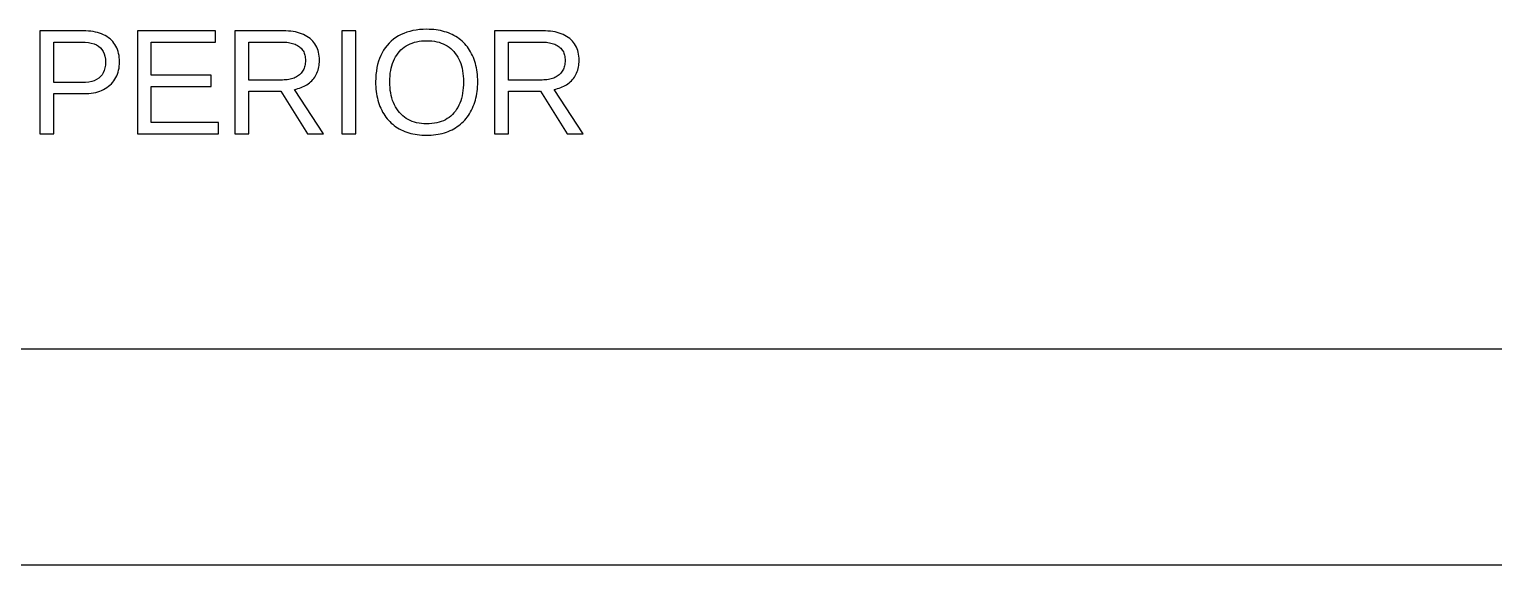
# Model space of a CAD drawing. Header units: metres. Extents: x -140 to 140, y -90 to 90.
# Drawn here: x -67.9 to 0.1, y -90 to -65.2 of the extents above; entities that cross this region are included whole.
import ezdxf

# ---------------------------------------------------------------- set-up
doc = ezdxf.new("R2010")
doc.units = ezdxf.units.M

msp = doc.modelspace()

# ---------------------------------------------------------------- linework, layer by layer
for p, q in [((-65.4081, -65.2226), (-67.4187, -65.2226)), ((-67.4187, -65.2226), (-67.4187, -70)), ((-65.2866, -65.2248), (-65.4081, -65.2226)), ((-65.1694, -65.2315), (-65.2866, -65.2248)), ((-65.0565, -65.2426), (-65.1694, -65.2315)), ((-64.9479, -65.2582), (-65.0565, -65.2426)), ((-64.8436, -65.2783), (-64.9479, -65.2582)), ((-59.2708, -65.2226), (-62.8953, -65.2226)), ((-62.8953, -65.2226), (-62.8953, -70)), ((-59.2708, -65.7516), (-59.2708, -65.2226)), ((-56.124, -65.2226), (-58.372, -65.2226)), ((-58.372, -65.2226), (-58.372, -70)), ((-56.0021, -65.2247), (-56.124, -65.2226)), ((-55.8844, -65.2312), (-56.0021, -65.2247)), ((-55.7712, -65.2418), (-55.8844, -65.2312)), ((-55.6622, -65.2568), (-55.7712, -65.2418)), ((-55.5577, -65.276), (-55.6622, -65.2568)), ((-55.4575, -65.2995), (-55.5577, -65.276)), ((-52.7557, -65.2226), (-53.4033, -65.2226)), ((-53.4033, -65.2226), (-53.4033, -70)), ((-52.7557, -70), (-52.7557, -65.2226)), ((-50.2456, -65.247), (-50.3857, -65.289)), ((-50.0996, -65.2126), (-50.2456, -65.247)), ((-49.9478, -65.1858), (-50.0996, -65.2126)), ((-49.7903, -65.1667), (-49.9478, -65.1858)), ((-49.6268, -65.1552), (-49.7903, -65.1667)), ((-49.4576, -65.1514), (-49.6268, -65.1552)), ((-49.3466, -65.1531), (-49.4576, -65.1514)), ((-49.2379, -65.1583), (-49.3466, -65.1531)), ((-49.1315, -65.1668), (-49.2379, -65.1583)), ((-49.0273, -65.1788), (-49.1315, -65.1668)), ((-48.9254, -65.1943), (-49.0273, -65.1788)), ((-48.8259, -65.2132), (-48.9254, -65.1943)), ((-48.7286, -65.2355), (-48.8259, -65.2132)), ((-48.6336, -65.2612), (-48.7286, -65.2355)), ((-48.5409, -65.2904), (-48.6336, -65.2612)), ((-44.0673, -65.2226), (-46.3153, -65.2226)), ((-46.3153, -65.2226), (-46.3153, -70)), ((-43.9454, -65.2247), (-44.0673, -65.2226)), ((-43.8277, -65.2312), (-43.9454, -65.2247)), ((-43.7145, -65.2418), (-43.8277, -65.2312)), ((-43.6056, -65.2568), (-43.7145, -65.2418)), ((-43.501, -65.276), (-43.6056, -65.2568)), ((-43.4008, -65.2995), (-43.501, -65.276)), ((-66.7711, -67.6266), (-66.7711, -65.7414)), ((-66.7711, -65.7414), (-65.486, -65.7414)), ((-65.486, -65.7414), (-65.3215, -65.7468)), ((-65.3215, -65.7468), (-65.1702, -65.7633)), ((-65.1702, -65.7633), (-65.032, -65.7906)), ((-65.032, -65.7906), (-64.9069, -65.829)), ((-64.9069, -65.829), (-64.7951, -65.8783)), ((-64.7436, -65.3028), (-64.8436, -65.2783)), ((-64.7951, -65.8783), (-64.6964, -65.9385)), ((-64.6479, -65.3317), (-64.7436, -65.3028)), ((-64.6964, -65.9385), (-64.6108, -66.0097)), ((-64.5564, -65.3651), (-64.6479, -65.3317)), ((-64.4693, -65.403), (-64.5564, -65.3651)), ((-64.3865, -65.4453), (-64.4693, -65.403)), ((-64.3079, -65.4921), (-64.3865, -65.4453)), ((-64.2337, -65.5433), (-64.3079, -65.4921)), ((-64.1637, -65.599), (-64.2337, -65.5433)), ((-64.0985, -65.6587), (-64.1637, -65.599)), ((-64.0385, -65.7221), (-64.0985, -65.6587)), ((-63.9837, -65.7891), (-64.0385, -65.7221)), ((-63.9342, -65.8598), (-63.9837, -65.7891)), ((-63.8898, -65.9342), (-63.9342, -65.8598)), ((-63.8507, -66.0121), (-63.8898, -65.9342)), ((-62.2477, -67.2841), (-62.2477, -65.7516)), ((-62.2477, -65.7516), (-59.2708, -65.7516)), ((-57.7244, -67.5045), (-57.7244, -65.7414)), ((-57.7244, -65.7414), (-56.1884, -65.7414)), ((-56.1884, -65.7414), (-56.108, -65.7426)), ((-56.108, -65.7426), (-56.0305, -65.7465)), ((-56.0305, -65.7465), (-55.956, -65.753)), ((-55.956, -65.753), (-55.8845, -65.7621)), ((-55.8845, -65.7621), (-55.8158, -65.7737)), ((-55.8158, -65.7737), (-55.7502, -65.7879)), ((-55.7502, -65.7879), (-55.6874, -65.8048)), ((-55.6874, -65.8048), (-55.6277, -65.8242)), ((-55.6277, -65.8242), (-55.5708, -65.8462)), ((-55.5708, -65.8462), (-55.517, -65.8708)), ((-55.517, -65.8708), (-55.466, -65.8979)), ((-55.466, -65.8979), (-55.4181, -65.9277)), ((-55.3616, -65.3273), (-55.4575, -65.2995)), ((-55.4181, -65.9277), (-55.373, -65.9601)), ((-55.2701, -65.3594), (-55.3616, -65.3273)), ((-55.183, -65.3957), (-55.2701, -65.3594)), ((-55.1002, -65.4363), (-55.183, -65.3957)), ((-55.0218, -65.4811), (-55.1002, -65.4363)), ((-54.9477, -65.5303), (-55.0218, -65.4811)), ((-54.878, -65.5837), (-54.9477, -65.5303)), ((-54.813, -65.6409), (-54.878, -65.5837)), ((-54.7533, -65.7015), (-54.813, -65.6409)), ((-54.6987, -65.7654), (-54.7533, -65.7015)), ((-54.6493, -65.8327), (-54.6987, -65.7654)), ((-54.6052, -65.9034), (-54.6493, -65.8327)), ((-54.5662, -65.9773), (-54.6052, -65.9034)), ((-51.2966, -65.8997), (-51.3819, -66.0079)), ((-51.2038, -65.7974), (-51.2966, -65.8997)), ((-51.1044, -65.7018), (-51.2038, -65.7974)), ((-50.9992, -65.6139), (-51.1044, -65.7018)), ((-50.8881, -65.5336), (-50.9992, -65.6139)), ((-50.7712, -65.461), (-50.8881, -65.5336)), ((-50.6486, -65.396), (-50.7712, -65.461)), ((-50.5201, -65.3387), (-50.6486, -65.396)), ((-50.3857, -65.289), (-50.5201, -65.3387)), ((-50.4993, -65.9773), (-50.415, -65.9209)), ((-50.415, -65.9209), (-50.3263, -65.8704)), ((-50.3263, -65.8704), (-50.2331, -65.8259)), ((-50.2331, -65.8259), (-50.1356, -65.7872)), ((-50.1356, -65.7872), (-50.0336, -65.7546)), ((-50.0336, -65.7546), (-49.9272, -65.7279)), ((-49.9272, -65.7279), (-49.8165, -65.7071)), ((-49.8165, -65.7071), (-49.7012, -65.6922)), ((-49.7012, -65.6922), (-49.5816, -65.6833)), ((-49.5816, -65.6833), (-49.4576, -65.6804)), ((-49.4576, -65.6804), (-49.3346, -65.6834)), ((-49.3346, -65.6834), (-49.2159, -65.6924)), ((-49.2159, -65.6924), (-49.1016, -65.7074)), ((-49.1016, -65.7074), (-48.9917, -65.7285)), ((-48.9917, -65.7285), (-48.8861, -65.7556)), ((-48.8861, -65.7556), (-48.7848, -65.7887)), ((-48.7848, -65.7887), (-48.6879, -65.8278)), ((-48.6879, -65.8278), (-48.5954, -65.873)), ((-48.5954, -65.873), (-48.5072, -65.9241)), ((-48.4505, -65.323), (-48.5409, -65.2904)), ((-48.5072, -65.9241), (-48.4234, -65.9813)), ((-48.3624, -65.359), (-48.4505, -65.323)), ((-48.2765, -65.3984), (-48.3624, -65.359)), ((-48.1929, -65.4413), (-48.2765, -65.3984)), ((-48.112, -65.4875), (-48.1929, -65.4413)), ((-48.0341, -65.5367), (-48.112, -65.4875)), ((-47.9591, -65.5891), (-48.0341, -65.5367)), ((-47.8872, -65.6446), (-47.9591, -65.5891)), ((-47.8182, -65.7032), (-47.8872, -65.6446)), ((-47.7522, -65.7649), (-47.8182, -65.7032)), ((-47.6892, -65.8297), (-47.7522, -65.7649)), ((-47.6292, -65.8976), (-47.6892, -65.8297)), ((-47.5722, -65.9687), (-47.6292, -65.8976)), ((-45.6677, -67.5045), (-45.6677, -65.7414)), ((-45.6677, -65.7414), (-44.1317, -65.7414)), ((-44.1317, -65.7414), (-44.0513, -65.7426)), ((-44.0513, -65.7426), (-43.9739, -65.7465)), ((-43.9739, -65.7465), (-43.8993, -65.753)), ((-43.8993, -65.753), (-43.8278, -65.7621)), ((-43.8278, -65.7621), (-43.7591, -65.7737)), ((-43.7591, -65.7737), (-43.6935, -65.7879)), ((-43.6935, -65.7879), (-43.6308, -65.8048)), ((-43.6308, -65.8048), (-43.571, -65.8242)), ((-43.571, -65.8242), (-43.5141, -65.8462)), ((-43.5141, -65.8462), (-43.4603, -65.8708)), ((-43.4603, -65.8708), (-43.4093, -65.8979)), ((-43.4093, -65.8979), (-43.3614, -65.9277)), ((-43.3049, -65.3273), (-43.4008, -65.2995)), ((-43.3614, -65.9277), (-43.3163, -65.9601)), ((-43.2135, -65.3594), (-43.3049, -65.3273)), ((-43.1263, -65.3957), (-43.2135, -65.3594)), ((-43.0435, -65.4363), (-43.1263, -65.3957)), ((-42.9651, -65.4811), (-43.0435, -65.4363)), ((-42.891, -65.5303), (-42.9651, -65.4811)), ((-42.8213, -65.5837), (-42.891, -65.5303)), ((-42.7563, -65.6409), (-42.8213, -65.5837)), ((-42.6966, -65.7015), (-42.7563, -65.6409)), ((-42.642, -65.7654), (-42.6966, -65.7015)), ((-42.5927, -65.8327), (-42.642, -65.7654)), ((-42.5485, -65.9034), (-42.5927, -65.8327)), ((-42.5095, -65.9773), (-42.5485, -65.9034)), ((-64.6108, -66.0097), (-64.5384, -66.0919)), ((-64.5384, -66.0919), (-64.4792, -66.185)), ((-64.4792, -66.185), (-64.4331, -66.2891)), ((-64.4331, -66.2891), (-64.4002, -66.4041)), ((-64.4002, -66.4041), (-64.3805, -66.5301)), ((-64.3805, -66.5301), (-64.3739, -66.667)), ((-63.8168, -66.0938), (-63.8507, -66.0121)), ((-63.7881, -66.1791), (-63.8168, -66.0938)), ((-63.7646, -66.268), (-63.7881, -66.1791)), ((-63.7464, -66.3606), (-63.7646, -66.268)), ((-63.7334, -66.4568), (-63.7464, -66.3606)), ((-63.7255, -66.5567), (-63.7334, -66.4568)), ((-63.7229, -66.6603), (-63.7255, -66.5567)), ((-55.373, -65.9601), (-55.3311, -65.9949)), ((-55.3311, -65.9949), (-55.2926, -66.032)), ((-55.2926, -66.032), (-55.2574, -66.0716)), ((-55.2574, -66.0716), (-55.2256, -66.1134)), ((-55.2256, -66.1134), (-55.1971, -66.1576)), ((-55.1971, -66.1576), (-55.172, -66.2042)), ((-55.172, -66.2042), (-55.1502, -66.2531)), ((-55.1502, -66.2531), (-55.1318, -66.3043)), ((-55.1318, -66.3043), (-55.1167, -66.3579)), ((-55.1167, -66.3579), (-55.105, -66.4139)), ((-55.105, -66.4139), (-55.0966, -66.4722)), ((-55.0966, -66.4722), (-55.0916, -66.5328)), ((-55.0916, -66.5328), (-55.0899, -66.5958)), ((-55.0899, -66.5958), (-55.0915, -66.6609)), ((-54.5324, -66.0547), (-54.5662, -65.9773)), ((-54.5038, -66.1354), (-54.5324, -66.0547)), ((-54.4805, -66.2194), (-54.5038, -66.1354)), ((-54.4623, -66.3068), (-54.4805, -66.2194)), ((-54.4493, -66.3975), (-54.4623, -66.3068)), ((-54.4415, -66.4916), (-54.4493, -66.3975)), ((-54.4389, -66.5891), (-54.4415, -66.4916)), ((-54.4407, -66.67), (-54.4389, -66.5891)), ((-51.6492, -66.5001), (-51.6974, -66.6379)), ((-51.5935, -66.3682), (-51.6492, -66.5001)), ((-51.5304, -66.2422), (-51.5935, -66.3682)), ((-51.4599, -66.1221), (-51.5304, -66.2422)), ((-51.3819, -66.0079), (-51.4599, -66.1221)), ((-51.0435, -66.7313), (-51.0038, -66.6279)), ((-51.0038, -66.6279), (-50.9588, -66.5292)), ((-50.9588, -66.5292), (-50.9085, -66.4352)), ((-50.9085, -66.4352), (-50.8529, -66.3461)), ((-50.8529, -66.3461), (-50.7919, -66.2617)), ((-50.7919, -66.2617), (-50.7257, -66.1822)), ((-50.7257, -66.1822), (-50.6547, -66.1079)), ((-50.6547, -66.1079), (-50.5792, -66.0396)), ((-50.5792, -66.0396), (-50.4993, -65.9773)), ((-48.4234, -65.9813), (-48.3439, -66.0445)), ((-48.3439, -66.0445), (-48.2688, -66.1137)), ((-48.2688, -66.1137), (-48.198, -66.189)), ((-48.198, -66.189), (-48.132, -66.2695)), ((-48.132, -66.2695), (-48.0714, -66.3545)), ((-48.0714, -66.3545), (-48.016, -66.4441)), ((-48.016, -66.4441), (-47.9658, -66.5382)), ((-47.9658, -66.5382), (-47.921, -66.6369)), ((-47.921, -66.6369), (-47.8814, -66.74)), ((-47.5182, -66.0428), (-47.5722, -65.9687)), ((-47.4672, -66.1201), (-47.5182, -66.0428)), ((-47.4191, -66.2004), (-47.4672, -66.1201)), ((-47.3741, -66.2839), (-47.4191, -66.2004)), ((-47.3322, -66.3701), (-47.3741, -66.2839)), ((-47.2937, -66.4587), (-47.3322, -66.3701)), ((-47.2585, -66.5496), (-47.2937, -66.4587)), ((-47.2267, -66.6429), (-47.2585, -66.5496)), ((-43.3163, -65.9601), (-43.2745, -65.9949)), ((-43.2745, -65.9949), (-43.2359, -66.032)), ((-43.2359, -66.032), (-43.2007, -66.0716)), ((-43.2007, -66.0716), (-43.1689, -66.1134)), ((-43.1689, -66.1134), (-43.1404, -66.1576)), ((-43.1404, -66.1576), (-43.1153, -66.2042)), ((-43.1153, -66.2042), (-43.0935, -66.2531)), ((-43.0935, -66.2531), (-43.0751, -66.3043)), ((-43.0751, -66.3043), (-43.06, -66.3579)), ((-43.06, -66.3579), (-43.0483, -66.4139)), ((-43.0483, -66.4139), (-43.0399, -66.4722)), ((-43.0399, -66.4722), (-43.0349, -66.5328)), ((-43.0349, -66.5328), (-43.0332, -66.5958)), ((-43.0332, -66.5958), (-43.0349, -66.6609)), ((-42.4757, -66.0547), (-42.5095, -65.9773)), ((-42.4471, -66.1354), (-42.4757, -66.0547)), ((-42.4238, -66.2194), (-42.4471, -66.1354)), ((-42.4056, -66.3068), (-42.4238, -66.2194)), ((-42.3926, -66.3975), (-42.4056, -66.3068)), ((-42.3848, -66.4916), (-42.3926, -66.3975)), ((-42.3822, -66.5891), (-42.3848, -66.4916)), ((-42.384, -66.67), (-42.3822, -66.5891)), ((-64.5344, -67.2632), (-64.605, -67.3483)), ((-64.4766, -67.1667), (-64.5344, -67.2632)), ((-64.4317, -67.0588), (-64.4766, -67.1667)), ((-64.3996, -66.9395), (-64.4317, -67.0588)), ((-64.3803, -66.809), (-64.3996, -66.9395)), ((-64.3739, -66.667), (-64.3803, -66.809)), ((-63.8905, -67.3896), (-63.8512, -67.3099)), ((-63.8512, -67.3099), (-63.8172, -67.227)), ((-63.8172, -67.227), (-63.7884, -67.1407)), ((-63.7884, -67.1407), (-63.7648, -67.0512)), ((-63.7648, -67.0512), (-63.7465, -66.9584)), ((-63.7465, -66.9584), (-63.7334, -66.8623)), ((-63.7334, -66.8623), (-63.7255, -66.7629)), ((-63.7255, -66.7629), (-63.7229, -66.6603)), ((-59.4742, -67.2841), (-62.2477, -67.2841)), ((-59.4742, -67.8063), (-59.4742, -67.2841)), ((-55.414, -67.3008), (-55.4612, -67.3334)), ((-55.3696, -67.2655), (-55.414, -67.3008)), ((-55.3282, -67.2276), (-55.3696, -67.2655)), ((-55.2902, -67.1874), (-55.3282, -67.2276)), ((-55.2554, -67.1449), (-55.2902, -67.1874)), ((-55.224, -67.1002), (-55.2554, -67.1449)), ((-55.1958, -67.0532), (-55.224, -67.1002)), ((-55.171, -67.004), (-55.1958, -67.0532)), ((-55.1495, -66.9525), (-55.171, -67.004)), ((-55.1313, -66.8987), (-55.1495, -66.9525)), ((-55.1164, -66.8427), (-55.1313, -66.8987)), ((-55.1048, -66.7843), (-55.1164, -66.8427)), ((-55.0965, -66.7238), (-55.1048, -66.7843)), ((-55.0915, -66.6609), (-55.0965, -66.7238)), ((-54.661, -67.3685), (-54.6225, -67.3077)), ((-54.6225, -67.3077), (-54.5876, -67.2448)), ((-54.5876, -67.2448), (-54.5564, -67.18)), ((-54.5564, -67.18), (-54.5288, -67.1132)), ((-54.5288, -67.1132), (-54.505, -67.0443)), ((-54.505, -67.0443), (-54.4848, -66.9734)), ((-54.4848, -66.9734), (-54.4683, -66.9006)), ((-54.4683, -66.9006), (-54.4554, -66.8257)), ((-54.4554, -66.8257), (-54.4462, -66.7488)), ((-54.4462, -66.7488), (-54.4407, -66.67)), ((-51.8162, -67.2485), (-51.8273, -67.4159)), ((-51.7976, -67.087), (-51.8162, -67.2485)), ((-51.7717, -66.9314), (-51.7976, -67.087)), ((-51.7383, -66.7817), (-51.7717, -66.9314)), ((-51.6974, -66.6379), (-51.7383, -66.7817)), ((-51.1627, -67.3203), (-51.1495, -67.1929)), ((-51.1495, -67.1929), (-51.1309, -67.0704)), ((-51.1309, -67.0704), (-51.1071, -66.9526)), ((-51.1071, -66.9526), (-51.078, -66.8396)), ((-51.078, -66.8396), (-51.0435, -66.7313)), ((-47.8814, -66.74), (-47.8471, -66.8478)), ((-47.8471, -66.8478), (-47.8181, -66.96)), ((-47.8181, -66.96), (-47.7944, -67.0768)), ((-47.7944, -67.0768), (-47.7759, -67.1981)), ((-47.7759, -67.1981), (-47.7627, -67.324)), ((-47.1982, -66.7386), (-47.2267, -66.6429)), ((-47.173, -66.8367), (-47.1982, -66.7386)), ((-47.1513, -66.9371), (-47.173, -66.8367)), ((-47.1328, -67.0399), (-47.1513, -66.9371)), ((-47.1178, -67.145), (-47.1328, -67.0399)), ((-47.106, -67.2525), (-47.1178, -67.145)), ((-47.0976, -67.3624), (-47.106, -67.2525)), ((-43.3573, -67.3008), (-43.4045, -67.3334)), ((-43.3129, -67.2655), (-43.3573, -67.3008)), ((-43.2716, -67.2276), (-43.3129, -67.2655)), ((-43.2335, -67.1874), (-43.2716, -67.2276)), ((-43.1987, -67.1449), (-43.2335, -67.1874)), ((-43.1673, -67.1002), (-43.1987, -67.1449)), ((-43.1391, -67.0532), (-43.1673, -67.1002)), ((-43.1143, -67.004), (-43.1391, -67.0532)), ((-43.0928, -66.9525), (-43.1143, -67.004)), ((-43.0746, -66.8987), (-43.0928, -66.9525)), ((-43.0597, -66.8427), (-43.0746, -66.8987)), ((-43.0481, -66.7843), (-43.0597, -66.8427)), ((-43.0398, -66.7238), (-43.0481, -66.7843)), ((-43.0349, -66.6609), (-43.0398, -66.7238)), ((-42.6043, -67.3685), (-42.5658, -67.3077)), ((-42.5658, -67.3077), (-42.5309, -67.2448)), ((-42.5309, -67.2448), (-42.4997, -67.18)), ((-42.4997, -67.18), (-42.4722, -67.1132)), ((-42.4722, -67.1132), (-42.4483, -67.0443)), ((-42.4483, -67.0443), (-42.4281, -66.9734)), ((-42.4281, -66.9734), (-42.4116, -66.9006)), ((-42.4116, -66.9006), (-42.3987, -66.8257)), ((-42.3987, -66.8257), (-42.3895, -66.7488)), ((-42.3895, -66.7488), (-42.384, -66.67)), ((-65.4589, -67.6266), (-66.7711, -67.6266)), ((-65.2984, -67.6209), (-65.4589, -67.6266)), ((-65.1507, -67.6039), (-65.2984, -67.6209)), ((-65.0159, -67.5755), (-65.1507, -67.6039)), ((-64.8939, -67.5357), (-65.0159, -67.5755)), ((-64.7848, -67.4846), (-64.8939, -67.5357)), ((-64.6885, -67.4221), (-64.7848, -67.4846)), ((-64.605, -67.3483), (-64.6885, -67.4221)), ((-64.6414, -68.0226), (-64.5527, -67.987)), ((-64.5527, -67.987), (-64.4677, -67.9468)), ((-64.4677, -67.9468), (-64.3865, -67.9018)), ((-64.3865, -67.9018), (-64.3091, -67.8521)), ((-64.3091, -67.8521), (-64.2354, -67.7976)), ((-64.2354, -67.7976), (-64.1654, -67.7385)), ((-64.1654, -67.7385), (-64.1, -67.6753)), ((-64.1, -67.6753), (-64.0397, -67.6088)), ((-64.0397, -67.6088), (-63.9847, -67.539)), ((-63.9847, -67.539), (-63.935, -67.4659)), ((-63.935, -67.4659), (-63.8905, -67.3896)), ((-62.2477, -69.4711), (-62.2477, -67.8063)), ((-62.2477, -67.8063), (-59.4742, -67.8063)), ((-56.1613, -67.5045), (-57.7244, -67.5045)), ((-56.0839, -67.5031), (-56.1613, -67.5045)), ((-56.0093, -67.4989), (-56.0839, -67.5031)), ((-55.9374, -67.4918), (-56.0093, -67.4989)), ((-55.8683, -67.4819), (-55.9374, -67.4918)), ((-55.8018, -67.4691), (-55.8683, -67.4819)), ((-55.7382, -67.4536), (-55.8018, -67.4691)), ((-55.6773, -67.4352), (-55.7382, -67.4536)), ((-55.6192, -67.414), (-55.6773, -67.4352)), ((-55.5638, -67.3899), (-55.6192, -67.414)), ((-55.6052, -67.9419), (-55.5226, -67.9257)), ((-54.249, -70), (-55.6052, -67.9419)), ((-55.5111, -67.3631), (-55.5638, -67.3899)), ((-55.5226, -67.9257), (-55.4429, -67.9064)), ((-55.4612, -67.3334), (-55.5111, -67.3631)), ((-55.4429, -67.9064), (-55.3658, -67.8838)), ((-55.3658, -67.8838), (-55.2916, -67.8581)), ((-55.2916, -67.8581), (-55.2202, -67.8292)), ((-55.2202, -67.8292), (-55.1516, -67.7972)), ((-55.1516, -67.7972), (-55.0857, -67.762)), ((-55.0857, -67.762), (-55.0226, -67.7236)), ((-55.0226, -67.7236), (-54.9624, -67.6821)), ((-54.9624, -67.6821), (-54.9049, -67.6373)), ((-54.9049, -67.6373), (-54.8502, -67.5894)), ((-54.8502, -67.5894), (-54.7983, -67.5384)), ((-54.7983, -67.5384), (-54.7491, -67.4842)), ((-54.7491, -67.4842), (-54.7032, -67.4273)), ((-54.7032, -67.4273), (-54.661, -67.3685)), ((-51.8273, -67.4159), (-51.831, -67.5893)), ((-51.831, -67.5893), (-51.8294, -67.7039)), ((-51.8294, -67.7039), (-51.8244, -67.8164)), ((-51.8244, -67.8164), (-51.8161, -67.9267)), ((-51.8161, -67.9267), (-51.8044, -68.0347)), ((-51.1733, -67.5893), (-51.1706, -67.4524)), ((-51.1706, -67.7253), (-51.1733, -67.5893)), ((-51.1706, -67.4524), (-51.1627, -67.3203)), ((-51.1626, -67.8569), (-51.1706, -67.7253)), ((-51.1492, -67.9842), (-51.1626, -67.8569)), ((-51.1304, -68.1071), (-51.1492, -67.9842)), ((-47.7757, -67.9971), (-47.794, -68.1231)), ((-47.7626, -67.8662), (-47.7757, -67.9971)), ((-47.7627, -67.324), (-47.7548, -67.4543)), ((-47.7548, -67.7302), (-47.7626, -67.8662)), ((-47.7548, -67.4543), (-47.7522, -67.5893)), ((-47.7522, -67.5893), (-47.7548, -67.7302)), ((-47.1181, -68.0327), (-47.1062, -67.9252)), ((-47.1062, -67.9252), (-47.0977, -67.8154)), ((-47.0977, -67.8154), (-47.0926, -67.7034)), ((-47.0926, -67.4746), (-47.0976, -67.3624)), ((-47.0909, -67.5893), (-47.0926, -67.4746)), ((-47.0926, -67.7034), (-47.0909, -67.5893)), ((-44.1046, -67.5045), (-45.6677, -67.5045)), ((-44.0273, -67.5031), (-44.1046, -67.5045)), ((-43.9526, -67.4989), (-44.0273, -67.5031)), ((-43.8807, -67.4918), (-43.9526, -67.4989)), ((-43.8116, -67.4819), (-43.8807, -67.4918)), ((-43.7452, -67.4691), (-43.8116, -67.4819)), ((-43.6815, -67.4536), (-43.7452, -67.4691)), ((-43.6206, -67.4352), (-43.6815, -67.4536)), ((-43.5625, -67.414), (-43.6206, -67.4352)), ((-43.5071, -67.3899), (-43.5625, -67.414)), ((-43.5485, -67.9419), (-43.466, -67.9257)), ((-42.1923, -70), (-43.5485, -67.9419)), ((-43.4544, -67.3631), (-43.5071, -67.3899)), ((-43.466, -67.9257), (-43.3862, -67.9064)), ((-43.4045, -67.3334), (-43.4544, -67.3631)), ((-43.3862, -67.9064), (-43.3092, -67.8838)), ((-43.3092, -67.8838), (-43.2349, -67.8581)), ((-43.2349, -67.8581), (-43.1635, -67.8292)), ((-43.1635, -67.8292), (-43.0949, -67.7972)), ((-43.0949, -67.7972), (-43.029, -67.762)), ((-43.029, -67.762), (-42.966, -67.7236)), ((-42.966, -67.7236), (-42.9057, -67.6821)), ((-42.9057, -67.6821), (-42.8482, -67.6373)), ((-42.8482, -67.6373), (-42.7935, -67.5894)), ((-42.7935, -67.5894), (-42.7416, -67.5384)), ((-42.7416, -67.5384), (-42.6924, -67.4842)), ((-42.6924, -67.4842), (-42.6465, -67.4273)), ((-42.6465, -67.4273), (-42.6043, -67.3685)), ((-66.7711, -68.1386), (-65.3674, -68.1386)), ((-66.7711, -70), (-66.7711, -68.1386)), ((-65.3674, -68.1386), (-65.2524, -68.1362)), ((-65.2524, -68.1362), (-65.1412, -68.1291)), ((-65.1412, -68.1291), (-65.0337, -68.1172)), ((-65.0337, -68.1172), (-64.93, -68.1007)), ((-64.93, -68.1007), (-64.83, -68.0794)), ((-64.83, -68.0794), (-64.7338, -68.0533)), ((-64.7338, -68.0533), (-64.6414, -68.0226)), ((-57.7244, -68.0165), (-56.2359, -68.0165)), ((-57.7244, -70), (-57.7244, -68.0165)), ((-56.2359, -68.0165), (-54.9949, -70)), ((-51.8044, -68.0347), (-51.7894, -68.1405)), ((-51.7894, -68.1405), (-51.7711, -68.244)), ((-51.7711, -68.244), (-51.7495, -68.3454)), ((-51.7495, -68.3454), (-51.7245, -68.4444)), ((-51.7245, -68.4444), (-51.6962, -68.5413)), ((-51.6962, -68.5413), (-51.6645, -68.636)), ((-51.6645, -68.636), (-51.6296, -68.7284)), ((-51.1063, -68.2255), (-51.1304, -68.1071)), ((-51.0769, -68.3396), (-51.1063, -68.2255)), ((-51.0421, -68.4493), (-51.0769, -68.3396)), ((-51.0019, -68.5546), (-51.0421, -68.4493)), ((-50.9563, -68.6554), (-51.0019, -68.5546)), ((-50.9055, -68.7519), (-50.9563, -68.6554)), ((-47.9197, -68.577), (-47.9642, -68.678)), ((-47.8804, -68.471), (-47.9197, -68.577)), ((-47.8464, -68.3601), (-47.8804, -68.471)), ((-47.8176, -68.2441), (-47.8464, -68.3601)), ((-47.794, -68.1231), (-47.8176, -68.2441)), ((-47.2961, -68.7239), (-47.2605, -68.6317)), ((-47.2605, -68.6317), (-47.2283, -68.5374)), ((-47.2283, -68.5374), (-47.1995, -68.4409)), ((-47.1995, -68.4409), (-47.174, -68.3422)), ((-47.174, -68.3422), (-47.152, -68.2412)), ((-47.152, -68.2412), (-47.1333, -68.1381)), ((-47.1333, -68.1381), (-47.1181, -68.0327)), ((-45.6677, -68.0165), (-44.1792, -68.0165)), ((-45.6677, -70), (-45.6677, -68.0165)), ((-44.1792, -68.0165), (-42.9382, -70)), ((-51.6296, -68.7284), (-51.5913, -68.8186)), ((-51.5913, -68.8186), (-51.5496, -68.9066)), ((-51.5496, -68.9066), (-51.5049, -68.9918)), ((-51.5049, -68.9918), (-51.4571, -69.0739)), ((-51.4571, -69.0739), (-51.4063, -69.1529)), ((-51.4063, -69.1529), (-51.3525, -69.2287)), ((-51.3525, -69.2287), (-51.2958, -69.3014)), ((-51.2958, -69.3014), (-51.2361, -69.371)), ((-50.8492, -68.844), (-50.9055, -68.7519)), ((-50.7876, -68.9317), (-50.8492, -68.844)), ((-50.7206, -69.0151), (-50.7876, -68.9317)), ((-50.6489, -69.093), (-50.7206, -69.0151)), ((-50.5731, -69.1648), (-50.6489, -69.093)), ((-50.493, -69.2303), (-50.5731, -69.1648)), ((-50.4089, -69.2896), (-50.493, -69.2303)), ((-50.3205, -69.3426), (-50.4089, -69.2896)), ((-50.2281, -69.3894), (-50.3205, -69.3426)), ((-48.5919, -69.349), (-48.685, -69.3943)), ((-48.5034, -69.2977), (-48.5919, -69.349)), ((-48.4193, -69.2403), (-48.5034, -69.2977)), ((-48.3399, -69.1769), (-48.4193, -69.2403)), ((-48.265, -69.1075), (-48.3399, -69.1769)), ((-48.1946, -69.032), (-48.265, -69.1075)), ((-48.1292, -68.951), (-48.1946, -69.032)), ((-48.069, -68.865), (-48.1292, -68.951)), ((-48.014, -68.774), (-48.069, -68.865)), ((-47.9642, -68.678), (-48.014, -68.774)), ((-47.695, -69.3654), (-47.6347, -69.2958)), ((-47.6347, -69.2958), (-47.5774, -69.2231)), ((-47.5774, -69.2231), (-47.523, -69.1473)), ((-47.523, -69.1473), (-47.4715, -69.0685)), ((-47.4715, -69.0685), (-47.423, -68.9865)), ((-47.423, -68.9865), (-47.3775, -68.9015)), ((-47.3775, -68.9015), (-47.3351, -68.8138)), ((-47.3351, -68.8138), (-47.2961, -68.7239)), ((-67.4187, -70), (-66.7711, -70)), ((-62.8953, -70), (-59.1318, -70)), ((-59.1318, -69.4711), (-62.2477, -69.4711)), ((-59.1318, -70), (-59.1318, -69.4711)), ((-58.372, -70), (-57.7244, -70)), ((-54.9949, -70), (-54.249, -70)), ((-53.4033, -70), (-52.7557, -70)), ((-51.2361, -69.371), (-51.1733, -69.4373)), ((-51.1733, -69.4373), (-51.1076, -69.5005)), ((-51.1076, -69.5005), (-51.0389, -69.5606)), ((-51.0389, -69.5606), (-50.9672, -69.6176)), ((-50.9672, -69.6176), (-50.8925, -69.6713)), ((-50.8925, -69.6713), (-50.8148, -69.722)), ((-50.8148, -69.722), (-50.7342, -69.7695)), ((-50.7342, -69.7695), (-50.6508, -69.8136)), ((-50.6508, -69.8136), (-50.5651, -69.8542)), ((-50.5651, -69.8542), (-50.477, -69.8913)), ((-50.477, -69.8913), (-50.3865, -69.9248)), ((-50.3865, -69.9248), (-50.2935, -69.9548)), ((-50.2935, -69.9548), (-50.1983, -69.9813)), ((-50.1314, -69.43), (-50.2281, -69.3894)), ((-50.1983, -69.9813), (-50.1006, -70.0042)), ((-50.0306, -69.4643), (-50.1314, -69.43)), ((-50.1006, -70.0042), (-50.0005, -70.0237)), ((-49.9257, -69.4923), (-50.0306, -69.4643)), ((-50.0005, -70.0237), (-49.8981, -70.0396)), ((-49.8166, -69.5142), (-49.9257, -69.4923)), ((-49.7034, -69.5298), (-49.8166, -69.5142)), ((-49.586, -69.5391), (-49.7034, -69.5298)), ((-49.4644, -69.5423), (-49.586, -69.5391)), ((-49.3394, -69.5392), (-49.4644, -69.5423)), ((-49.2189, -69.5302), (-49.3394, -69.5392)), ((-49.1031, -69.5151), (-49.2189, -69.5302)), ((-48.9917, -69.494), (-49.1031, -69.5151)), ((-49.0341, -70.0392), (-48.9322, -70.0231)), ((-48.8849, -69.4668), (-48.9917, -69.494)), ((-48.9322, -70.0231), (-48.8326, -70.0035)), ((-48.7827, -69.4336), (-48.8849, -69.4668)), ((-48.8326, -70.0035), (-48.7354, -69.9803)), ((-48.685, -69.3943), (-48.7827, -69.4336)), ((-48.7354, -69.9803), (-48.6404, -69.9535)), ((-48.6404, -69.9535), (-48.5477, -69.9232)), ((-48.5477, -69.9232), (-48.4572, -69.8893)), ((-48.4572, -69.8893), (-48.3691, -69.8518)), ((-48.3691, -69.8518), (-48.2832, -69.8107)), ((-48.2832, -69.8107), (-48.1997, -69.7661)), ((-48.1997, -69.7661), (-48.1188, -69.7181)), ((-48.1188, -69.7181), (-48.0408, -69.667)), ((-48.0408, -69.667), (-47.9657, -69.6129)), ((-47.9657, -69.6129), (-47.8936, -69.5556)), ((-47.8936, -69.5556), (-47.8245, -69.4953)), ((-47.8245, -69.4953), (-47.7583, -69.4319)), ((-47.7583, -69.4319), (-47.695, -69.3654)), ((-46.3153, -70), (-45.6677, -70)), ((-42.9382, -70), (-42.1923, -70)), ((-49.8981, -70.0396), (-49.7932, -70.0519)), ((-49.7932, -70.0519), (-49.686, -70.0607)), ((-49.686, -70.0607), (-49.5764, -70.066)), ((-49.5764, -70.066), (-49.4644, -70.0678)), ((-49.4644, -70.0678), (-49.3534, -70.066)), ((-49.3534, -70.066), (-49.2447, -70.0607)), ((-49.2447, -70.0607), (-49.1382, -70.0517)), ((-49.1382, -70.0517), (-49.0341, -70.0392)), ((40, -80), (-130, -80)), ((-140, -90), (140, -90))]:
    msp.add_line(p, q)

doc.saveas('drawing.dxf')
